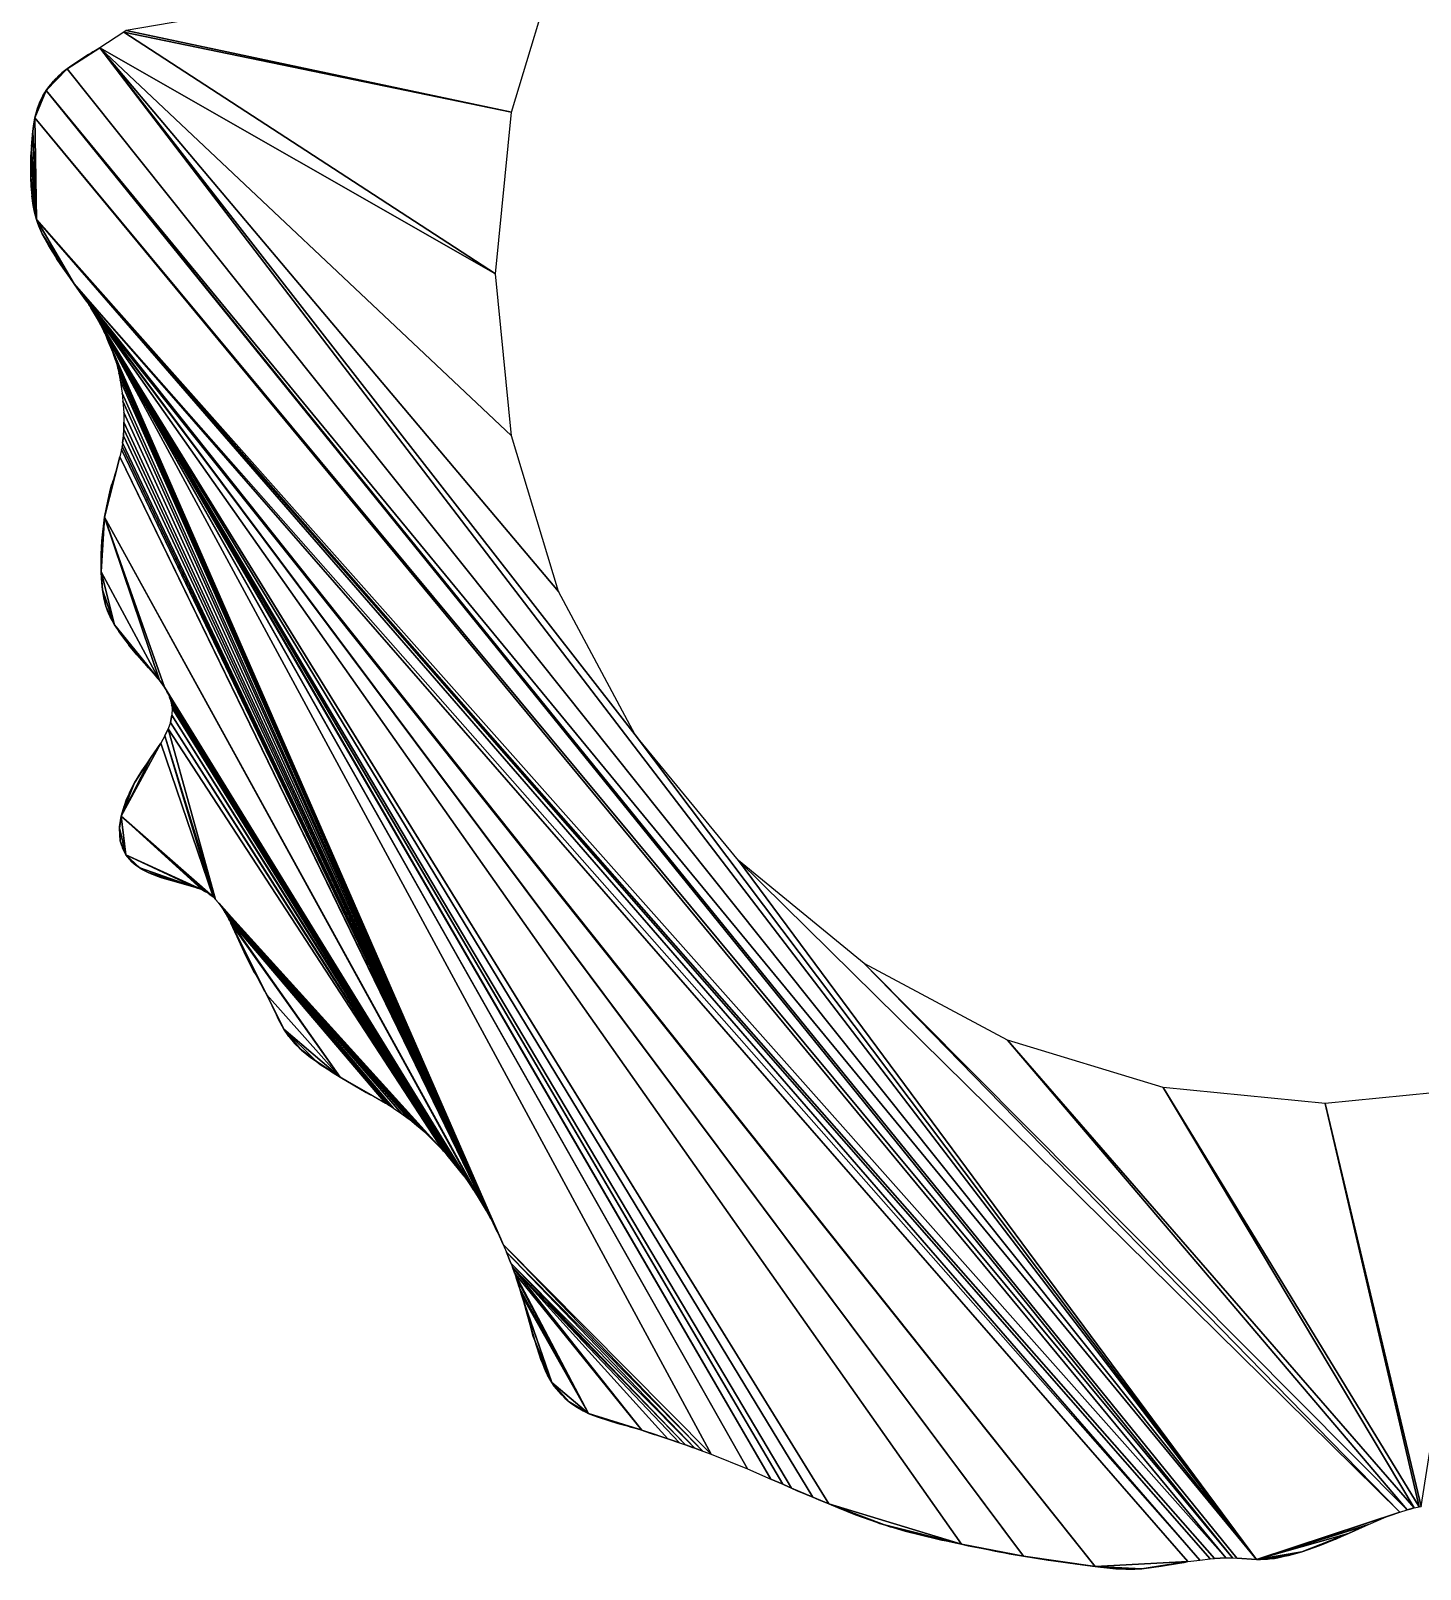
# Model space of a CAD drawing. Extents: x -97 to 94, y -97 to 94.
# Drawn here: x -96.7 to 7.1, y -96.8 to 18.2 of the extents above; entities that cross this region are included whole.
import ezdxf

# ---------------------------------------------------------------- set-up
doc = ezdxf.new("R2010")
doc.units = 0

msp = doc.modelspace()

# ---------------------------------------------------------------- linework, layer by layer
for points in [[(-60.81, 12.1, 84), (-57.28, 23.73, 84), (-89.59, 18.2, 84)], [(-62, 0, 84), (-89.76, 18.08, 84), (-91.57, 16.89, 84)], [(-60.81, 12.1, 84), (-89.59, 18.2, 84), (-89.76, 18.08, 84)], [(-62, 0, 84), (-60.81, 12.1, 84), (-89.76, 18.08, 84)], [(-91.57, 16.89, 84), (-92.29, 16.46, 84), (-94, 15.33, 84)], [(-91.57, 16.89, 84), (-94, 15.33, 84), (-5.15, -96.08, 84)], [(-92.29, 16.46, 84), (-92.4, 16.4, 84), (-94, 15.33, 84)], [(-92.4, 16.4, 84), (-93.72, 15.54, 84), (-94, 15.33, 84)], [(-91.57, 16.89, 84), (-92.09, 16.59, 84), (-92.29, 16.46, 84)], [(-60.81, -12.1, 84), (-62, 0, 84), (-91.57, 16.89, 84)], [(-57.28, -23.73, 84), (-60.81, -12.1, 84), (-91.57, 16.89, 84)], [(-51.55, -34.45, 84), (-57.28, -23.73, 84), (-91.57, 16.89, 84)], [(-51.55, -34.45, 84), (-91.57, 16.89, 84), (-5.15, -96.08, 84)], [(-94, 15.33, 84), (-94.63, 14.81, 84), (-95.56, 13.72, 84)], [(-94, 15.33, 84), (-95.56, 13.72, 84), (-5.15, -96.08, 84)], [(-94, 15.33, 84), (-94.39, 15.03, 84), (-94.63, 14.81, 84)], [(-94.63, 14.81, 84), (-95.02, 14.41, 84), (-95.56, 13.72, 84)], [(-95.02, 14.41, 84), (-95.27, 14.1, 84), (-95.56, 13.72, 84)], [(-95.27, 14.1, 84), (-95.38, 13.99, 84), (-95.56, 13.72, 84)], [(-95.38, 13.99, 84), (-95.49, 13.83, 84), (-95.56, 13.72, 84)], [(-94.63, 14.81, 84), (-94.94, 14.51, 84), (-95.02, 14.41, 84)], [(-95.56, 13.72, 84), (-95.81, 13.31, 84), (-96.41, 11.68, 84)], [(-95.56, 13.72, 84), (-96.41, 11.68, 84), (-6.92, -95.97, 84)], [(-95.81, 13.31, 84), (-96.06, 12.78, 84), (-96.41, 11.68, 84)], [(-96.06, 12.78, 84), (-96.21, 12.4, 84), (-96.41, 11.68, 84)], [(-96.06, 12.78, 84), (-96.2, 12.43, 84), (-96.21, 12.4, 84)], [(-95.81, 13.31, 84), (-96, 12.94, 84), (-96.06, 12.78, 84)], [(-95.56, 13.72, 84), (-95.66, 13.57, 84), (-95.81, 13.31, 84)], [(-95.66, 13.57, 84), (-95.74, 13.47, 84), (-95.81, 13.31, 84)], [(-95.56, 13.72, 84), (-6.92, -95.97, 84), (-6.62, -95.98, 84)], [(-95.56, 13.72, 84), (-6.62, -95.98, 84), (-5.15, -96.08, 84)], [(-96.41, 11.68, 84), (-96.51, 11.07, 84), (-96.57, 10.68, 84)], [(-96.41, 11.68, 84), (-96.57, 10.68, 84), (-96.3, 4.07, 84)], [(-96.41, 11.68, 84), (-96.46, 11.38, 84), (-96.51, 11.07, 84)], [(-96.21, 12.4, 84), (-96.22, 12.35, 84), (-96.41, 11.68, 84)], [(-96.22, 12.35, 84), (-96.36, 11.9, 84), (-96.41, 11.68, 84)], [(-96.41, 11.68, 84), (-96.3, 4.07, 84), (-7.44, -95.97, 84)], [(-96.41, 11.68, 84), (-7.44, -95.97, 84), (-6.92, -95.97, 84)], [(-96.57, 10.68, 84), (-96.66, 9.53, 84), (-96.67, 9.29, 84)], [(-96.57, 10.68, 84), (-96.67, 9.29, 84), (-96.3, 4.07, 84)], [(-96.57, 10.68, 84), (-96.65, 9.74, 84), (-96.66, 9.53, 84)], [(-96.51, 11.07, 84), (-96.54, 10.86, 84), (-96.57, 10.68, 84)], [(-96.67, 9.29, 84), (-96.69, 9.13, 84), (-96.71, 8.77, 84)], [(-96.67, 9.29, 84), (-96.71, 8.77, 84), (-96.3, 4.07, 84)], [(-96.71, 8.77, 84), (-96.72, 7.42, 84), (-96.71, 7.2, 84)], [(-96.71, 8.77, 84), (-96.71, 7.2, 84), (-96.3, 4.07, 84)], [(-96.71, 7.2, 84), (-96.69, 6.68, 84), (-96.68, 6.56, 84)], [(-96.71, 7.2, 84), (-96.68, 6.56, 84), (-96.3, 4.07, 84)], [(-96.68, 6.56, 84), (-96.63, 5.85, 84), (-96.54, 5.12, 84)], [(-96.68, 6.56, 84), (-96.54, 5.12, 84), (-96.3, 4.07, 84)], [(-96.63, 5.85, 84), (-96.61, 5.64, 84), (-96.54, 5.12, 84)], [(-96.54, 5.12, 84), (-96.51, 4.96, 84), (-96.45, 4.62, 84)], [(-96.54, 5.12, 84), (-96.45, 4.62, 84), (-96.3, 4.07, 84)], [(-96.45, 4.62, 84), (-96.37, 4.29, 84), (-96.3, 4.07, 84)], [(-96.3, 4.07, 84), (-96.21, 3.79, 84), (-96.12, 3.57, 84)], [(-96.3, 4.07, 84), (-96.12, 3.57, 84), (-95.87, 3, 84)], [(-96.3, 4.07, 84), (-95.87, 3, 84), (-93.47, -0.74, 84)], [(-96.3, 4.07, 84), (-93.47, -0.74, 84), (-9.38, -96.13, 84)], [(-96.3, 4.07, 84), (-9.38, -96.13, 84), (-8.6, -96.04, 84)], [(-96.3, 4.07, 84), (-8.6, -96.04, 84), (-8.27, -96.01, 84)], [(-96.3, 4.07, 84), (-8.27, -96.01, 84), (-7.44, -95.97, 84)], [(-96.12, 3.57, 84), (-95.99, 3.25, 84), (-95.87, 3, 84)], [(-95.87, 3, 84), (-95.72, 2.71, 84), (-95.36, 2.09, 84)], [(-95.87, 3, 84), (-95.36, 2.09, 84), (-95.03, 1.56, 84)], [(-95.87, 3, 84), (-95.03, 1.56, 84), (-93.47, -0.74, 84)], [(-95.36, 2.09, 84), (-95.3, 1.98, 84), (-95.03, 1.56, 84)], [(-95.3, 1.98, 84), (-95.17, 1.78, 84), (-95.03, 1.56, 84)], [(-95.03, 1.56, 84), (-94.79, 1.16, 84), (-94.47, 0.68, 84)], [(-95.03, 1.56, 84), (-94.47, 0.68, 84), (-93.81, -0.27, 84)], [(-95.03, 1.56, 84), (-93.81, -0.27, 84), (-93.47, -0.74, 84)], [(-94.79, 1.16, 84), (-94.66, 0.96, 84), (-94.47, 0.68, 84)], [(-94.47, 0.68, 84), (-94.3, 0.43, 84), (-93.93, -0.1, 84)], [(-94.47, 0.68, 84), (-93.93, -0.1, 84), (-93.81, -0.27, 84)], [(-94.3, 0.43, 84), (-94.13, 0.17, 84), (-93.93, -0.1, 84)], [(-93.93, -0.1, 84), (-93.91, -0.13, 84), (-93.81, -0.27, 84)], [(-93.81, -0.27, 84), (-93.56, -0.62, 84), (-93.47, -0.74, 84)], [(-93.47, -0.74, 84), (-93.16, -1.17, 84), (-93.07, -1.3, 84)], [(-93.47, -0.74, 84), (-93.07, -1.3, 84), (-17.2, -96.62, 84)], [(-93.47, -0.74, 84), (-17.2, -96.62, 84), (-10.27, -96.25, 84)], [(-93.47, -0.74, 84), (-10.27, -96.25, 84), (-9.38, -96.13, 84)], [(-93.07, -1.3, 84), (-92.76, -1.75, 84), (-92.62, -1.94, 84)], [(-93.07, -1.3, 84), (-92.62, -1.94, 84), (-17.2, -96.62, 84)], [(-92.62, -1.94, 84), (-92.39, -2.28, 84), (-17.2, -96.62, 84)], [(-92.39, -2.28, 84), (-92.23, -2.53, 84), (-22.54, -95.83, 84)], [(-92.39, -2.28, 84), (-22.54, -95.83, 84), (-17.2, -96.62, 84)], [(-92.23, -2.53, 84), (-91.9, -3.08, 84), (-91.8, -3.23, 84)], [(-92.23, -2.53, 84), (-91.8, -3.23, 84), (-37.09, -91.94, 84)], [(-92.23, -2.53, 84), (-37.09, -91.94, 84), (-27.19, -94.95, 84)], [(-92.23, -2.53, 84), (-27.19, -94.95, 84), (-22.54, -95.83, 84)], [(-91.8, -3.23, 84), (-91.59, -3.64, 84), (-40.52, -90.47, 84)], [(-91.8, -3.23, 84), (-40.52, -90.47, 84), (-39.89, -90.75, 84)], [(-91.8, -3.23, 84), (-39.89, -90.75, 84), (-38.29, -91.44, 84)], [(-91.8, -3.23, 84), (-38.29, -91.44, 84), (-37.09, -91.94, 84)], [(-91.59, -3.64, 84), (-91.49, -3.83, 84), (-91.26, -4.28, 84)], [(-91.59, -3.64, 84), (-91.26, -4.28, 84), (-41.43, -90.08, 84)], [(-91.59, -3.64, 84), (-41.43, -90.08, 84), (-40.52, -90.47, 84)], [(-91.49, -3.83, 84), (-91.47, -3.89, 84), (-91.26, -4.28, 84)], [(-91.47, -3.89, 84), (-91.37, -4.07, 84), (-91.26, -4.28, 84)], [(-91.26, -4.28, 84), (-91.11, -4.58, 84), (-43.18, -89.32, 84)], [(-91.26, -4.28, 84), (-43.18, -89.32, 84), (-41.43, -90.08, 84)], [(-91.11, -4.58, 84), (-91.01, -4.84, 84), (-90.9, -5.09, 84)], [(-91.11, -4.58, 84), (-90.9, -5.09, 84), (-61.42, -72.54, 84)], [(-91.11, -4.58, 84), (-61.42, -72.54, 84), (-45.88, -88.22, 84)], [(-91.11, -4.58, 84), (-45.88, -88.22, 84), (-43.18, -89.32, 84)], [(-91.01, -4.84, 84), (-90.96, -4.95, 84), (-90.9, -5.09, 84)], [(-90.9, -5.09, 84), (-90.8, -5.32, 84), (-61.42, -72.54, 84)], [(-90.8, -5.32, 84), (-90.64, -5.7, 84), (-61.42, -72.54, 84)], [(-90.64, -5.7, 84), (-90.59, -5.84, 84), (-61.42, -72.54, 84)], [(-90.59, -5.84, 84), (-90.53, -6.07, 84), (-90.42, -6.36, 84)], [(-90.59, -5.84, 84), (-90.42, -6.36, 84), (-61.42, -72.54, 84)], [(-90.42, -6.36, 84), (-90.35, -6.57, 84), (-61.42, -72.54, 84)], [(-90.35, -6.57, 84), (-90.22, -7.04, 84), (-61.42, -72.54, 84)], [(-90.22, -7.04, 84), (-90.13, -7.41, 84), (-61.42, -72.54, 84)], [(-90.13, -7.41, 84), (-90.03, -7.93, 84), (-61.6, -72.12, 84)], [(-90.13, -7.41, 84), (-61.6, -72.12, 84), (-61.42, -72.54, 84)], [(-90.03, -7.93, 84), (-89.89, -8.9, 84), (-61.6, -72.12, 84)], [(-89.89, -8.9, 84), (-89.83, -9.5, 84), (-61.6, -72.12, 84)], [(-89.83, -9.5, 84), (-89.77, -10.36, 84), (-61.6, -72.12, 84)], [(-89.77, -10.36, 84), (-89.76, -11.08, 84), (-61.6, -72.12, 84)], [(-89.76, -11.08, 84), (-89.77, -11.31, 84), (-89.77, -11.59, 84)], [(-89.76, -11.08, 84), (-89.77, -11.59, 84), (-61.6, -72.12, 84)], [(-89.86, -12.63, 84), (-89.89, -12.9, 84), (-61.6, -72.12, 84)], [(-89.8, -12.11, 84), (-89.84, -12.49, 84), (-89.86, -12.63, 84)], [(-89.8, -12.11, 84), (-89.86, -12.63, 84), (-61.6, -72.12, 84)], [(-89.77, -11.59, 84), (-89.78, -11.72, 84), (-89.8, -12.11, 84)], [(-89.77, -11.59, 84), (-89.8, -12.11, 84), (-61.6, -72.12, 84)], [(-90.06, -13.67, 84), (-90.35, -14.74, 84), (-91.2, -18.19, 84)], [(-90.06, -13.67, 84), (-91.2, -18.19, 84), (-62.67, -70.04, 84)], [(-90.06, -13.67, 84), (-90.15, -13.98, 84), (-90.35, -14.74, 84)], [(-89.93, -13.12, 84), (-90.06, -13.67, 84), (-62.35, -70.62, 84)], [(-90.06, -13.67, 84), (-62.67, -70.04, 84), (-62.35, -70.62, 84)], [(-89.89, -12.9, 84), (-89.93, -13.12, 84), (-62.18, -70.94, 84)], [(-89.93, -13.12, 84), (-62.35, -70.62, 84), (-62.18, -70.94, 84)], [(-89.89, -12.9, 84), (-62.18, -70.94, 84), (-61.6, -72.12, 84)], [(-90.35, -14.74, 84), (-90.43, -15.03, 84), (-91.2, -18.19, 84)], [(-90.35, -14.74, 84), (-90.36, -14.77, 84), (-90.43, -15.03, 84)], [(-90.43, -15.03, 84), (-90.56, -15.44, 84), (-91.2, -18.19, 84)], [(-90.56, -15.44, 84), (-90.82, -16.28, 84), (-91.2, -18.19, 84)], [(-90.56, -15.44, 84), (-90.68, -15.76, 84), (-90.82, -16.28, 84)], [(-90.68, -15.76, 84), (-90.74, -15.96, 84), (-90.82, -16.28, 84)], [(-90.82, -16.28, 84), (-90.94, -16.87, 84), (-91.2, -18.19, 84)], [(-90.94, -16.87, 84), (-91.13, -17.76, 84), (-91.2, -18.19, 84)], [(-90.82, -16.28, 84), (-90.91, -16.72, 84), (-90.94, -16.87, 84)], [(-91.2, -18.19, 84), (-91.41, -19.96, 84), (-91.47, -22.27, 84)], [(-91.2, -18.19, 84), (-91.47, -22.27, 84), (-87.1, -30.37, 84)], [(-91.2, -18.19, 84), (-91.24, -18.48, 84), (-91.41, -19.96, 84)], [(-91.2, -18.19, 84), (-91.23, -18.37, 84), (-91.24, -18.48, 84)], [(-91.2, -18.19, 84), (-87.1, -30.37, 84), (-86.73, -30.88, 84)], [(-91.2, -18.19, 84), (-86.73, -30.88, 84), (-63.27, -69.03, 84)], [(-91.2, -18.19, 84), (-63.27, -69.03, 84), (-62.67, -70.04, 84)], [(-91.24, -18.48, 84), (-91.34, -19.17, 84), (-91.41, -19.96, 84)], [(-91.41, -19.96, 84), (-91.46, -20.95, 84), (-91.47, -22.27, 84)], [(-91.41, -19.96, 84), (-91.42, -20.05, 84), (-91.46, -20.95, 84)], [(-91.46, -20.95, 84), (-91.47, -21.49, 84), (-91.47, -22.27, 84)], [(-91.47, -22.27, 84), (-91.46, -22.55, 84), (-91.44, -22.76, 84)], [(-91.47, -22.27, 84), (-91.44, -22.76, 84), (-91.37, -23.62, 84)], [(-91.47, -22.27, 84), (-91.37, -23.62, 84), (-90.46, -26.24, 84)], [(-91.47, -22.27, 84), (-90.46, -26.24, 84), (-87.1, -30.37, 84)], [(-91.44, -22.76, 84), (-91.42, -23.07, 84), (-91.37, -23.62, 84)], [(-91.42, -23.07, 84), (-91.38, -23.59, 84), (-91.37, -23.62, 84)], [(-91.37, -23.62, 84), (-91.29, -24.11, 84), (-91.24, -24.33, 84)], [(-91.37, -23.62, 84), (-91.24, -24.33, 84), (-91.12, -24.83, 84)], [(-91.37, -23.62, 84), (-91.12, -24.83, 84), (-90.46, -26.24, 84)], [(-91.24, -24.33, 84), (-91.18, -24.63, 84), (-91.12, -24.83, 84)], [(-91.12, -24.83, 84), (-91.02, -25.15, 84), (-90.87, -25.47, 84)], [(-91.12, -24.83, 84), (-90.87, -25.47, 84), (-90.46, -26.24, 84)], [(-90.87, -25.47, 84), (-90.78, -25.68, 84), (-90.46, -26.24, 84)], [(-90.46, -26.24, 84), (-90.14, -26.72, 84), (-89.6, -27.45, 84)], [(-90.46, -26.24, 84), (-89.6, -27.45, 84), (-87.93, -29.44, 84)], [(-90.46, -26.24, 84), (-87.93, -29.44, 84), (-87.19, -30.26, 84)], [(-90.46, -26.24, 84), (-87.19, -30.26, 84), (-87.1, -30.37, 84)], [(-90.14, -26.72, 84), (-89.83, -27.15, 84), (-89.6, -27.45, 84)], [(-89.6, -27.45, 84), (-89.38, -27.76, 84), (-88.79, -28.47, 84)], [(-89.6, -27.45, 84), (-88.79, -28.47, 84), (-87.93, -29.44, 84)], [(-89.38, -27.76, 84), (-89.11, -28.1, 84), (-88.79, -28.47, 84)], [(-88.79, -28.47, 84), (-88.25, -29.09, 84), (-87.93, -29.44, 84)], [(-87.1, -30.37, 84), (-86.9, -30.66, 84), (-86.73, -30.88, 84)], [(-86.73, -30.88, 84), (-86.55, -31.2, 84), (-63.27, -69.03, 84)], [(-86.55, -31.2, 84), (-86.44, -31.42, 84), (-63.27, -69.03, 84)], [(-86.44, -31.42, 84), (-86.35, -31.66, 84), (-63.27, -69.03, 84)], [(-86.35, -31.66, 84), (-86.26, -31.94, 84), (-63.63, -68.47, 84)], [(-86.35, -31.66, 84), (-63.63, -68.47, 84), (-63.27, -69.03, 84)], [(-86.26, -31.94, 84), (-86.21, -32.22, 84), (-64.35, -67.43, 84)], [(-86.26, -31.94, 84), (-64.35, -67.43, 84), (-63.63, -68.47, 84)], [(-86.18, -32.98, 84), (-86.2, -33.08, 84), (-86.29, -33.54, 84)], [(-86.18, -32.98, 84), (-86.29, -33.54, 84), (-65.62, -65.87, 84)], [(-86.2, -33.08, 84), (-86.23, -33.2, 84), (-86.29, -33.54, 84)], [(-86.21, -32.22, 84), (-86.16, -32.46, 84), (-64.76, -66.91, 84)], [(-86.21, -32.22, 84), (-64.76, -66.91, 84), (-64.35, -67.43, 84)], [(-86.16, -32.46, 84), (-86.18, -32.98, 84), (-65.18, -66.38, 84)], [(-86.18, -32.98, 84), (-65.62, -65.87, 84), (-65.18, -66.38, 84)], [(-86.16, -32.46, 84), (-65.18, -66.38, 84), (-64.76, -66.91, 84)], [(-86.45, -34, 84), (-86.53, -34.16, 84), (-86.7, -34.52, 84)], [(-86.45, -34, 84), (-86.7, -34.52, 84), (-82.92, -46.76, 84)], [(-86.29, -33.54, 84), (-86.45, -34, 84), (-65.88, -65.58, 84)], [(-86.45, -34, 84), (-82.92, -46.76, 84), (-65.88, -65.58, 84)], [(-86.29, -33.54, 84), (-65.88, -65.58, 84), (-65.62, -65.87, 84)], [(-43.84, -43.84, 84), (-51.55, -34.45, 84), (-5.15, -96.08, 84)], [(-87.01, -35.07, 84), (-87.72, -36.13, 84), (-89.96, -40.54, 84)], [(-87.01, -35.07, 84), (-89.96, -40.54, 84), (-83.09, -46.57, 84)], [(-87.01, -35.07, 84), (-87.31, -35.51, 84), (-87.72, -36.13, 84)], [(-87.31, -35.51, 84), (-87.44, -35.7, 84), (-87.72, -36.13, 84)], [(-86.7, -34.52, 84), (-87.01, -35.07, 84), (-83.09, -46.57, 84)], [(-86.7, -34.52, 84), (-83.09, -46.57, 84), (-82.92, -46.76, 84)], [(-87.72, -36.13, 84), (-88.96, -38.03, 84), (-89.96, -40.54, 84)], [(-87.72, -36.13, 84), (-88.05, -36.61, 84), (-88.96, -38.03, 84)], [(-88.05, -36.61, 84), (-88.41, -37.13, 84), (-88.96, -38.03, 84)], [(-88.05, -36.61, 84), (-88.08, -36.66, 84), (-88.41, -37.13, 84)], [(-88.41, -37.13, 84), (-88.76, -37.68, 84), (-88.96, -38.03, 84)], [(-88.96, -38.03, 84), (-89.12, -38.31, 84), (-89.96, -40.54, 84)], [(-89.12, -38.31, 84), (-89.35, -38.78, 84), (-89.96, -40.54, 84)], [(-89.35, -38.78, 84), (-89.57, -39.25, 84), (-89.96, -40.54, 84)], [(-89.12, -38.31, 84), (-89.3, -38.63, 84), (-89.35, -38.78, 84)], [(-88.96, -38.03, 84), (-89.06, -38.2, 84), (-89.12, -38.31, 84)], [(-89.57, -39.25, 84), (-89.6, -39.33, 84), (-89.96, -40.54, 84)], [(-89.6, -39.33, 84), (-89.75, -39.77, 84), (-89.96, -40.54, 84)], [(-89.75, -39.77, 84), (-89.92, -40.3, 84), (-89.96, -40.54, 84)], [(-89.57, -39.25, 84), (-89.58, -39.26, 84), (-89.6, -39.33, 84)], [(-89.96, -40.54, 84), (-90.02, -40.81, 84), (-90.08, -41.32, 84)], [(-89.96, -40.54, 84), (-90.08, -41.32, 84), (-90.08, -41.42, 84)], [(-89.96, -40.54, 84), (-90.08, -41.42, 84), (-89.61, -43.42, 84)], [(-90.08, -41.32, 84), (-90.08, -41.33, 84), (-90.08, -41.42, 84)], [(-89.96, -40.54, 84), (-89.61, -43.42, 84), (-83.95, -46.02, 84)], [(-89.96, -40.54, 84), (-83.95, -46.02, 84), (-83.64, -46.18, 84)], [(-89.96, -40.54, 84), (-83.64, -46.18, 84), (-83.42, -46.31, 84)], [(-89.96, -40.54, 84), (-83.42, -46.31, 84), (-83.09, -46.57, 84)], [(-90.08, -41.42, 84), (-90.09, -41.85, 84), (-90.03, -42.38, 84)], [(-90.08, -41.42, 84), (-90.03, -42.38, 84), (-89.61, -43.42, 84)], [(-90.03, -42.38, 84), (-89.98, -42.54, 84), (-89.93, -42.68, 84)], [(-90.03, -42.38, 84), (-89.93, -42.68, 84), (-89.61, -43.42, 84)], [(-89.93, -42.68, 84), (-89.87, -42.9, 84), (-89.61, -43.42, 84)], [(-89.87, -42.9, 84), (-89.82, -43.01, 84), (-89.61, -43.42, 84)], [(-89.61, -43.42, 84), (-89.3, -43.79, 84), (-89.17, -43.94, 84)], [(-89.61, -43.42, 84), (-89.17, -43.94, 84), (-88.57, -44.4, 84)], [(-89.61, -43.42, 84), (-88.57, -44.4, 84), (-84.47, -45.83, 84)], [(-89.61, -43.42, 84), (-84.47, -45.83, 84), (-84.1, -45.96, 84)], [(-89.61, -43.42, 84), (-84.1, -45.96, 84), (-83.95, -46.02, 84)], [(-89.17, -43.94, 84), (-88.99, -44.08, 84), (-88.57, -44.4, 84)], [(-88.99, -44.08, 84), (-88.86, -44.19, 84), (-88.57, -44.4, 84)], [(-88.57, -44.4, 84), (-88.47, -44.46, 84), (-87.94, -44.73, 84)], [(-88.57, -44.4, 84), (-87.94, -44.73, 84), (-84.47, -45.83, 84)], [(-88.47, -44.46, 84), (-88.44, -44.49, 84), (-87.94, -44.73, 84)], [(-88.44, -44.49, 84), (-88.35, -44.53, 84), (-87.94, -44.73, 84)], [(-87.94, -44.73, 84), (-87.78, -44.8, 84), (-87.28, -45.01, 84)], [(-87.94, -44.73, 84), (-87.28, -45.01, 84), (-84.47, -45.83, 84)], [(-87.78, -44.8, 84), (-87.69, -44.85, 84), (-87.28, -45.01, 84)], [(-43.84, -43.84, 84), (-5.15, -96.08, 84), (5.57, -92.55, 84)], [(-34.45, -51.55, 84), (-43.84, -43.84, 84), (5.57, -92.55, 84)], [(-87.28, -45.01, 84), (-86.92, -45.13, 84), (-85.51, -45.53, 84)], [(-87.28, -45.01, 84), (-85.51, -45.53, 84), (-84.47, -45.83, 84)], [(-85.51, -45.53, 84), (-84.9, -45.71, 84), (-84.47, -45.83, 84)], [(-84.47, -45.83, 84), (-84.34, -45.88, 84), (-84.1, -45.96, 84)], [(-83.95, -46.02, 84), (-83.73, -46.13, 84), (-83.64, -46.18, 84)], [(-83.42, -46.31, 84), (-83.38, -46.35, 84), (-83.09, -46.57, 84)], [(-82.92, -46.76, 84), (-82.68, -47.02, 84), (-67.31, -64.13, 84)], [(-82.92, -46.76, 84), (-67.31, -64.13, 84), (-66.89, -64.54, 84)], [(-82.92, -46.76, 84), (-66.89, -64.54, 84), (-66.42, -65, 84)], [(-82.92, -46.76, 84), (-66.42, -65, 84), (-66.11, -65.33, 84)], [(-82.92, -46.76, 84), (-66.11, -65.33, 84), (-65.88, -65.58, 84)], [(-82.68, -47.02, 84), (-82.3, -47.58, 84), (-69.72, -62.28, 84)], [(-82.68, -47.02, 84), (-69.72, -62.28, 84), (-69.62, -62.35, 84)], [(-82.68, -47.02, 84), (-69.62, -62.35, 84), (-69, -62.77, 84)], [(-82.68, -47.02, 84), (-69, -62.77, 84), (-68.44, -63.18, 84)], [(-82.68, -47.02, 84), (-68.44, -63.18, 84), (-68.4, -63.21, 84)], [(-82.68, -47.02, 84), (-68.4, -63.21, 84), (-67.89, -63.62, 84)], [(-82.68, -47.02, 84), (-67.89, -63.62, 84), (-67.47, -63.98, 84)], [(-82.68, -47.02, 84), (-67.47, -63.98, 84), (-67.31, -64.13, 84)], [(-82.3, -47.58, 84), (-82.22, -47.71, 84), (-70.03, -62.09, 84)], [(-82.3, -47.58, 84), (-70.03, -62.09, 84), (-69.72, -62.28, 84)], [(-82.22, -47.71, 84), (-81.93, -48.22, 84), (-70.22, -61.98, 84)], [(-82.22, -47.71, 84), (-70.22, -61.98, 84), (-70.03, -62.09, 84)], [(-81.93, -48.22, 84), (-81.77, -48.53, 84), (-73.6, -60.05, 84)], [(-81.93, -48.22, 84), (-73.6, -60.05, 84), (-70.22, -61.98, 84)], [(-81.77, -48.53, 84), (-81.73, -48.63, 84), (-81.3, -49.54, 84)], [(-81.77, -48.53, 84), (-81.3, -49.54, 84), (-79.09, -53.88, 84)], [(-81.77, -48.53, 84), (-79.09, -53.88, 84), (-73.6, -60.05, 84)], [(-81.73, -48.63, 84), (-81.54, -49.06, 84), (-81.34, -49.44, 84)], [(-81.73, -48.63, 84), (-81.34, -49.44, 84), (-81.3, -49.54, 84)], [(-81.3, -49.54, 84), (-81.02, -50.18, 84), (-80.64, -50.98, 84)], [(-81.3, -49.54, 84), (-80.64, -50.98, 84), (-80.58, -51.12, 84)], [(-81.3, -49.54, 84), (-80.58, -51.12, 84), (-79.78, -52.6, 84)], [(-81.3, -49.54, 84), (-79.78, -52.6, 84), (-79.09, -53.88, 84)], [(-80.64, -50.98, 84), (-80.6, -51.08, 84), (-80.58, -51.12, 84)], [(-80.58, -51.12, 84), (-80.25, -51.77, 84), (-80, -52.23, 84)], [(-80.58, -51.12, 84), (-80, -52.23, 84), (-79.78, -52.6, 84)], [(-34.45, -51.55, 84), (5.57, -92.55, 84), (6.12, -92.38, 84)], [(-23.73, -57.28, 84), (-34.45, -51.55, 84), (6.12, -92.38, 84)], [(-79.78, -52.6, 84), (-79.54, -53.08, 84), (-79.23, -53.64, 84)], [(-79.78, -52.6, 84), (-79.23, -53.64, 84), (-79.09, -53.88, 84)], [(-79.09, -53.88, 84), (-78.94, -54.19, 84), (-77.81, -56.44, 84)], [(-79.09, -53.88, 84), (-77.81, -56.44, 84), (-73.6, -60.05, 84)], [(-78.94, -54.19, 84), (-78.62, -54.9, 84), (-78.37, -55.39, 84)], [(-78.94, -54.19, 84), (-78.37, -55.39, 84), (-77.81, -56.44, 84)], [(-78.37, -55.39, 84), (-78.29, -55.58, 84), (-78.2, -55.73, 84)], [(-78.37, -55.39, 84), (-78.2, -55.73, 84), (-77.81, -56.44, 84)], [(-78.2, -55.73, 84), (-78.08, -55.96, 84), (-77.81, -56.44, 84)], [(-77.81, -56.44, 84), (-77.67, -56.66, 84), (-77.44, -56.99, 84)], [(-77.81, -56.44, 84), (-77.44, -56.99, 84), (-76.6, -57.93, 84)], [(-77.81, -56.44, 84), (-76.6, -57.93, 84), (-75.4, -58.85, 84)], [(-77.81, -56.44, 84), (-75.4, -58.85, 84), (-73.6, -60.05, 84)], [(-77.44, -56.99, 84), (-77.02, -57.51, 84), (-76.6, -57.93, 84)], [(-23.73, -57.28, 84), (6.12, -92.38, 84), (6.65, -92.24, 84)], [(-12.1, -60.81, 84), (-23.73, -57.28, 84), (6.65, -92.24, 84)], [(-76.6, -57.93, 84), (-76.49, -58.03, 84), (-76.09, -58.34, 84)], [(-76.6, -57.93, 84), (-76.09, -58.34, 84), (-75.4, -58.85, 84)], [(-76.09, -58.34, 84), (-75.82, -58.56, 84), (-75.4, -58.85, 84)], [(-75.4, -58.85, 84), (-75.09, -59.08, 84), (-74.57, -59.42, 84)], [(-75.4, -58.85, 84), (-74.57, -59.42, 84), (-74.52, -59.45, 84)], [(-75.4, -58.85, 84), (-74.52, -59.45, 84), (-73.6, -60.05, 84)], [(-74.52, -59.45, 84), (-74.25, -59.64, 84), (-73.6, -60.05, 84)], [(-73.6, -60.05, 84), (-72.64, -60.62, 84), (-72.64, -60.62, 84)], [(-73.6, -60.05, 84), (-72.64, -60.62, 84), (-71.65, -61.18, 84)], [(-73.6, -60.05, 84), (-71.65, -61.18, 84), (-71.12, -61.47, 84)], [(-73.6, -60.05, 84), (-71.12, -61.47, 84), (-70.22, -61.98, 84)], [(-12.1, -60.81, 84), (6.65, -92.24, 84), (7.02, -92.15, 84)], [(0, -62, 84), (-12.1, -60.81, 84), (7.02, -92.15, 84)], [(12.1, -60.81, 84), (0, -62, 84), (7.17, -92.12, 84)], [(-71.65, -61.18, 84), (-71.43, -61.31, 84), (-71.12, -61.47, 84)], [(0, -62, 84), (7.02, -92.15, 84), (7.17, -92.12, 84)], [(-69, -62.77, 84), (-68.52, -63.12, 84), (-68.44, -63.18, 84)], [(-66.89, -64.54, 84), (-66.72, -64.7, 84), (-66.42, -65, 84)], [(-65.62, -65.87, 84), (-65.37, -66.17, 84), (-65.18, -66.38, 84)], [(-65.18, -66.38, 84), (-65.02, -66.61, 84), (-64.76, -66.91, 84)], [(-64.76, -66.91, 84), (-64.6, -67.13, 84), (-64.35, -67.43, 84)], [(-63.27, -69.03, 84), (-62.87, -69.73, 84), (-62.67, -70.04, 84)], [(-62.67, -70.04, 84), (-62.48, -70.4, 84), (-62.35, -70.62, 84)], [(-62.18, -70.94, 84), (-62.02, -71.3, 84), (-61.88, -71.6, 84)], [(-62.18, -70.94, 84), (-61.88, -71.6, 84), (-61.76, -71.82, 84)], [(-62.18, -70.94, 84), (-61.76, -71.82, 84), (-61.6, -72.12, 84)], [(-61.42, -72.54, 84), (-61.18, -73.11, 84), (-46.51, -87.99, 84)], [(-61.42, -72.54, 84), (-46.51, -87.99, 84), (-45.88, -88.22, 84)], [(-61.18, -73.11, 84), (-61.05, -73.45, 84), (-60.85, -73.93, 84)], [(-61.18, -73.11, 84), (-60.85, -73.93, 84), (-47.1, -87.78, 84)], [(-61.18, -73.11, 84), (-47.1, -87.78, 84), (-46.51, -87.99, 84)], [(-60.85, -73.93, 84), (-60.72, -74.25, 84), (-47.81, -87.51, 84)], [(-60.85, -73.93, 84), (-47.81, -87.51, 84), (-47.1, -87.78, 84)], [(-60.72, -74.25, 84), (-60.69, -74.34, 84), (-60.58, -74.67, 84)], [(-60.72, -74.25, 84), (-60.58, -74.67, 84), (-51.06, -86.43, 84)], [(-60.72, -74.25, 84), (-51.06, -86.43, 84), (-49.11, -87.06, 84)], [(-60.72, -74.25, 84), (-49.11, -87.06, 84), (-48.24, -87.36, 84)], [(-60.72, -74.25, 84), (-48.24, -87.36, 84), (-47.81, -87.51, 84)], [(-60.58, -74.67, 84), (-60.45, -75.04, 84), (-55.05, -85.17, 84)], [(-60.58, -74.67, 84), (-55.05, -85.17, 84), (-51.06, -86.43, 84)], [(-60.45, -75.04, 84), (-60.27, -75.63, 84), (-60.18, -75.86, 84)], [(-60.45, -75.04, 84), (-60.18, -75.86, 84), (-55.05, -85.17, 84)], [(-60.18, -75.86, 84), (-60.13, -76.07, 84), (-60.05, -76.3, 84)], [(-60.18, -75.86, 84), (-60.05, -76.3, 84), (-55.05, -85.17, 84)], [(-60.05, -76.3, 84), (-59.96, -76.6, 84), (-59.89, -76.82, 84)], [(-60.05, -76.3, 84), (-59.89, -76.82, 84), (-57.78, -82.87, 84)], [(-60.05, -76.3, 84), (-57.78, -82.87, 84), (-55.05, -85.17, 84)], [(-59.89, -76.82, 84), (-59.79, -77.23, 84), (-59.64, -77.75, 84)], [(-59.89, -76.82, 84), (-59.64, -77.75, 84), (-59.06, -79.73, 84)], [(-59.89, -76.82, 84), (-59.06, -79.73, 84), (-57.78, -82.87, 84)], [(-59.64, -77.75, 84), (-59.54, -78.12, 84), (-59.41, -78.54, 84)], [(-59.64, -77.75, 84), (-59.41, -78.54, 84), (-59.06, -79.73, 84)], [(-59.41, -78.54, 84), (-59.24, -79.21, 84), (-59.17, -79.43, 84)], [(-59.41, -78.54, 84), (-59.17, -79.43, 84), (-59.06, -79.73, 84)], [(-59.17, -79.43, 84), (-59.12, -79.58, 84), (-59.06, -79.73, 84)], [(-59.06, -79.73, 84), (-58.86, -80.34, 84), (-58.59, -81.22, 84)], [(-59.06, -79.73, 84), (-58.59, -81.22, 84), (-58.33, -81.82, 84)], [(-59.06, -79.73, 84), (-58.33, -81.82, 84), (-58.11, -82.32, 84)], [(-59.06, -79.73, 84), (-58.11, -82.32, 84), (-57.78, -82.87, 84)], [(-58.86, -80.34, 84), (-58.67, -81, 84), (-58.59, -81.22, 84)], [(-58.33, -81.82, 84), (-58.25, -82.04, 84), (-58.11, -82.32, 84)], [(-58.11, -82.32, 84), (-58, -82.54, 84), (-57.78, -82.87, 84)], [(-57.78, -82.87, 84), (-57.65, -83.08, 84), (-57.61, -83.14, 84)], [(-57.78, -82.87, 84), (-57.61, -83.14, 84), (-57.02, -83.81, 84)], [(-57.78, -82.87, 84), (-57.02, -83.81, 84), (-56.5, -84.3, 84)], [(-57.78, -82.87, 84), (-56.5, -84.3, 84), (-55.05, -85.17, 84)], [(-57.61, -83.14, 84), (-57.15, -83.68, 84), (-57.07, -83.76, 84)], [(-57.61, -83.14, 84), (-57.07, -83.76, 84), (-57.02, -83.81, 84)], [(-57.02, -83.81, 84), (-57.02, -83.82, 84), (-56.81, -84.03, 84)], [(-57.02, -83.81, 84), (-56.81, -84.03, 84), (-56.5, -84.3, 84)], [(-56.5, -84.3, 84), (-56.3, -84.45, 84), (-55.99, -84.66, 84)], [(-56.5, -84.3, 84), (-55.99, -84.66, 84), (-55.05, -85.17, 84)], [(-55.99, -84.66, 84), (-55.44, -84.98, 84), (-55.05, -85.17, 84)], [(-55.05, -85.17, 84), (-54.94, -85.22, 84), (-54.67, -85.33, 84)], [(-55.05, -85.17, 84), (-54.67, -85.33, 84), (-53.55, -85.7, 84)], [(-55.05, -85.17, 84), (-53.55, -85.7, 84), (-53.15, -85.82, 84)], [(-55.05, -85.17, 84), (-53.15, -85.82, 84), (-52.17, -86.1, 84)], [(-55.05, -85.17, 84), (-52.17, -86.1, 84), (-51.65, -86.26, 84)], [(-55.05, -85.17, 84), (-51.65, -86.26, 84), (-51.28, -86.36, 84)], [(-55.05, -85.17, 84), (-51.28, -86.36, 84), (-51.06, -86.43, 84)], [(-54.67, -85.33, 84), (-54.41, -85.42, 84), (-53.55, -85.7, 84)], [(-53.55, -85.7, 84), (-53.48, -85.72, 84), (-53.26, -85.79, 84)], [(-53.55, -85.7, 84), (-53.26, -85.79, 84), (-53.15, -85.82, 84)], [(-53.15, -85.82, 84), (-52.85, -85.92, 84), (-52.17, -86.1, 84)], [(-52.17, -86.1, 84), (-51.88, -86.2, 84), (-51.65, -86.26, 84)], [(-51.06, -86.43, 84), (-50.86, -86.51, 84), (-50.36, -86.67, 84)], [(-51.06, -86.43, 84), (-50.36, -86.67, 84), (-49.92, -86.8, 84)], [(-51.06, -86.43, 84), (-49.92, -86.8, 84), (-49.11, -87.06, 84)], [(-50.36, -86.67, 84), (-50.15, -86.74, 84), (-49.92, -86.8, 84)], [(-49.11, -87.06, 84), (-48.67, -87.21, 84), (-48.24, -87.36, 84)], [(-48.67, -87.21, 84), (-48.46, -87.29, 84), (-48.24, -87.36, 84)], [(-47.81, -87.51, 84), (-47.27, -87.72, 84), (-47.1, -87.78, 84)], [(-47.1, -87.78, 84), (-46.97, -87.83, 84), (-46.51, -87.99, 84)], [(-41.43, -90.08, 84), (-41.12, -90.22, 84), (-40.52, -90.47, 84)], [(-40.52, -90.47, 84), (-40.43, -90.52, 84), (-39.89, -90.75, 84)], [(-39.89, -90.75, 84), (-39.5, -90.93, 84), (-38.29, -91.44, 84)], [(-38.29, -91.44, 84), (-37.84, -91.64, 84), (-37.71, -91.69, 84)], [(-38.29, -91.44, 84), (-37.71, -91.69, 84), (-37.09, -91.94, 84)], [(-37.09, -91.94, 84), (-36.45, -92.21, 84), (-35.1, -92.75, 84)], [(-37.09, -91.94, 84), (-35.1, -92.75, 84), (-33.54, -93.31, 84)], [(-37.09, -91.94, 84), (-33.54, -93.31, 84), (-32.94, -93.5, 84)], [(-37.09, -91.94, 84), (-32.94, -93.5, 84), (-27.19, -94.95, 84)], [(-5.15, -96.08, 84), (4.78, -92.82, 84), (5.57, -92.55, 84)], [(-5.15, -96.08, 84), (4.56, -92.91, 84), (4.78, -92.82, 84)], [(-5.15, -96.08, 84), (3.22, -93.47, 84), (4.56, -92.91, 84)], [(4.78, -92.82, 84), (5.3, -92.64, 84), (5.57, -92.55, 84)], [(6.12, -92.38, 84), (6.34, -92.32, 84), (6.65, -92.24, 84)], [(-33.54, -93.31, 84), (-33.3, -93.39, 84), (-32.94, -93.5, 84)], [(-32.94, -93.5, 84), (-32.5, -93.65, 84), (-32.28, -93.71, 84)], [(-32.94, -93.5, 84), (-32.28, -93.71, 84), (-27.19, -94.95, 84)], [(-32.28, -93.71, 84), (-31.39, -93.97, 84), (-28.95, -94.57, 84)], [(-32.28, -93.71, 84), (-28.95, -94.57, 84), (-28.32, -94.7, 84)], [(-32.28, -93.71, 84), (-28.32, -94.7, 84), (-27.19, -94.95, 84)], [(-5.15, -96.08, 84), (3, -93.57, 84), (3.22, -93.47, 84)], [(-5.15, -96.08, 84), (1.73, -94.14, 84), (3, -93.57, 84)], [(-5.15, -96.08, 84), (-1.75, -95.51, 84), (1.73, -94.14, 84)], [(-1.75, -95.51, 84), (1.21, -94.37, 84), (1.73, -94.14, 84)], [(1.73, -94.14, 84), (2.17, -93.94, 84), (3, -93.57, 84)], [(1.73, -94.14, 84), (1.95, -94.04, 84), (2.17, -93.94, 84)], [(3, -93.57, 84), (3.11, -93.52, 84), (3.22, -93.47, 84)], [(-28.95, -94.57, 84), (-28.65, -94.64, 84), (-28.32, -94.7, 84)], [(-28.32, -94.7, 84), (-27.87, -94.8, 84), (-27.19, -94.95, 84)], [(-27.87, -94.8, 84), (-27.54, -94.88, 84), (-27.19, -94.95, 84)], [(-27.19, -94.95, 84), (-26.88, -95.03, 84), (-26.67, -95.07, 84)], [(-27.19, -94.95, 84), (-26.67, -95.07, 84), (-25.32, -95.33, 84)], [(-27.19, -94.95, 84), (-25.32, -95.33, 84), (-24.23, -95.54, 84)], [(-27.19, -94.95, 84), (-24.23, -95.54, 84), (-23.93, -95.59, 84)], [(-27.19, -94.95, 84), (-23.93, -95.59, 84), (-22.54, -95.83, 84)], [(-25.32, -95.33, 84), (-24.67, -95.46, 84), (-24.23, -95.54, 84)], [(-1.75, -95.51, 84), (0.7, -94.6, 84), (1.21, -94.37, 84)], [(-1.75, -95.51, 84), (-0.41, -95.05, 84), (0.7, -94.6, 84)], [(-1.75, -95.51, 84), (-0.55, -95.1, 84), (-0.41, -95.05, 84)], [(0.7, -94.6, 84), (0.78, -94.57, 84), (1.21, -94.37, 84)], [(-23.93, -95.59, 84), (-23.62, -95.66, 84), (-22.54, -95.83, 84)], [(-22.54, -95.83, 84), (-20.97, -96.1, 84), (-20.7, -96.13, 84)], [(-22.54, -95.83, 84), (-20.7, -96.13, 84), (-20.3, -96.18, 84)], [(-22.54, -95.83, 84), (-20.3, -96.18, 84), (-17.2, -96.62, 84)], [(-20.3, -96.18, 84), (-18.52, -96.44, 84), (-17.2, -96.62, 84)], [(-17.2, -96.62, 84), (-13.71, -96.78, 84), (-10.27, -96.25, 84)], [(-13.71, -96.78, 84), (-10.88, -96.36, 84), (-10.27, -96.25, 84)], [(-13.71, -96.78, 84), (-12.26, -96.59, 84), (-10.88, -96.36, 84)], [(-13.71, -96.78, 84), (-13.4, -96.75, 84), (-12.26, -96.59, 84)], [(-10.88, -96.36, 84), (-10.54, -96.31, 84), (-10.27, -96.25, 84)], [(-8.27, -96.01, 84), (-8.05, -96, 84), (-7.44, -95.97, 84)], [(-6.62, -95.98, 84), (-5.36, -96.06, 84), (-5.15, -96.08, 84)], [(-5.15, -96.08, 84), (-3.05, -95.84, 84), (-1.75, -95.51, 84)], [(-5.15, -96.08, 84), (-3.54, -95.96, 84), (-3.05, -95.84, 84)], [(-5.15, -96.08, 84), (-4.16, -96.04, 84), (-3.54, -95.96, 84)], [(-5.15, -96.08, 84), (-4.31, -96.06, 84), (-4.16, -96.04, 84)], [(-5.15, -96.08, 84), (-4.83, -96.09, 84), (-4.31, -96.06, 84)], [(-4.16, -96.04, 84), (-3.79, -96.01, 84), (-3.54, -95.96, 84)], [(-3.54, -95.96, 84), (-3.27, -95.9, 84), (-3.05, -95.84, 84)], [(-3.05, -95.84, 84), (-2.75, -95.78, 84), (-1.75, -95.51, 84)], [(-3.05, -95.84, 84), (-2.9, -95.82, 84), (-2.75, -95.78, 84)], [(-2.75, -95.78, 84), (-2.21, -95.64, 84), (-1.75, -95.51, 84)], [(-17.2, -96.62, 84), (-16.8, -96.66, 84), (-16.54, -96.69, 84)], [(-17.2, -96.62, 84), (-16.54, -96.69, 84), (-15.64, -96.78, 84)], [(-17.2, -96.62, 84), (-15.64, -96.78, 84), (-13.71, -96.78, 84)], [(-16.54, -96.69, 84), (-15.95, -96.75, 84), (-15.64, -96.78, 84)], [(-15.64, -96.78, 84), (-14.9, -96.82, 84), (-14.75, -96.82, 84)], [(-15.64, -96.78, 84), (-14.75, -96.82, 84), (-13.71, -96.78, 84)], [(-14.75, -96.82, 84), (-14.23, -96.81, 84), (-13.71, -96.78, 84)]]:
    msp.add_3dface(points)

doc.saveas('drawing.dxf')
